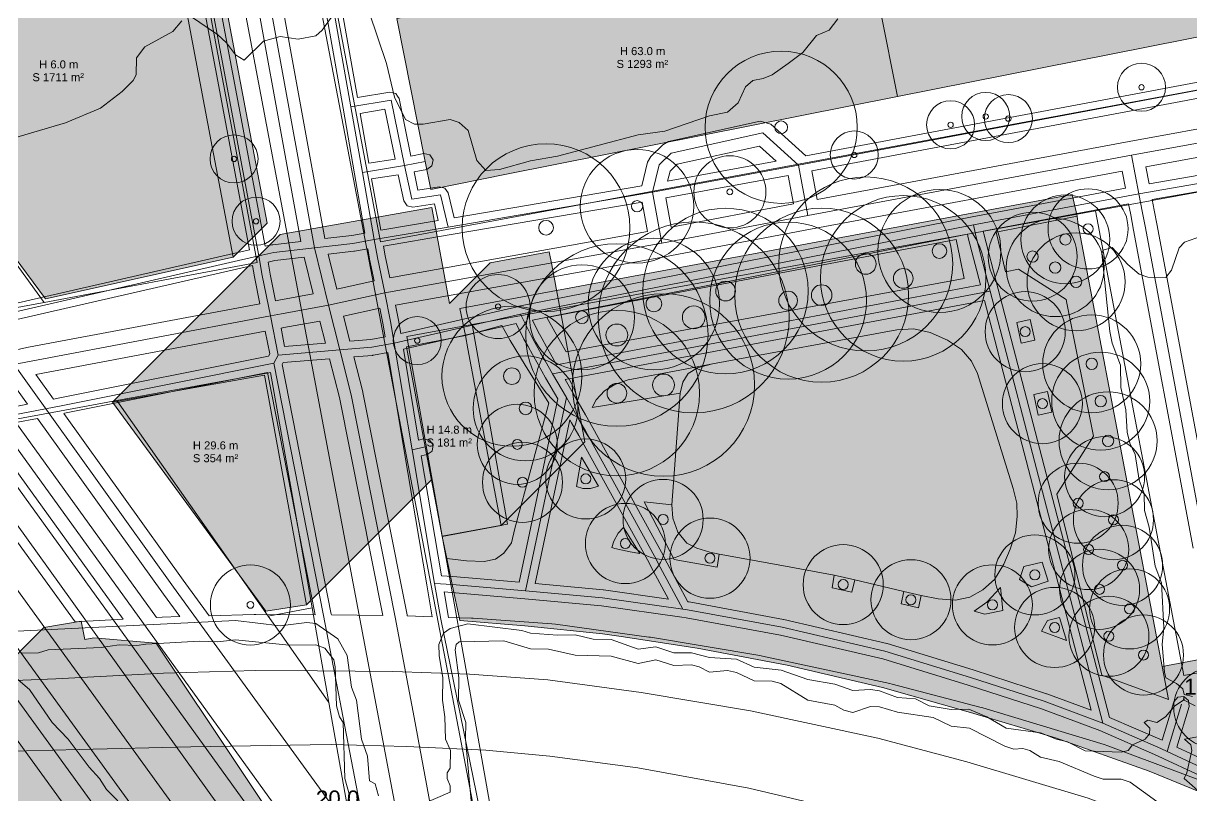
# Model space of a CAD drawing. Header units: metres. Extents: x -8 to 1190, y -11 to 1223.
# Drawn here: x 744 to 890, y 875.9 to 972.3 of the extents above; entities that cross this region are included whole.
import ezdxf

# ---------------------------------------------------------------- set-up
doc = ezdxf.new("R2010")
doc.units = ezdxf.units.M
doc.header["$MEASUREMENT"] = 0
for name, color, linetype, lineweight, true_color in [('TPX_BUILDING_AREAS_TEXT', 7, 'CONTINUOUS', 0, 0x000000), ('TPX_BUILDING_HEIGHTS_TEXT', 7, 'CONTINUOUS', 0, 0x000000), ('TPX_BUILDINGS', 7, 'CONTINUOUS', 0, 0x000000), ('TPX_BUILDINGS_HATCH', 7, 'CONTINUOUS', 0, 0xf0f0f0), ('TPX_BUILDINGS_SHADOWS_HATCH', 7, 'CONTINUOUS', 0, 0x000000), ('TPX_BUILDINGS_SHADOWS_OUTLINES', 7, 'CONTINUOUS', 0, 0x000000), ('TPX_CADASTRES', 7, 'CONTINUOUS', 0, 0x646464), ('TPX_CONTOUR_LINES_5M', 7, 'CONTINUOUS', 0, 0x969696), ('TPX_CONTOUR_LINES_5M_TEXT', 7, 'CONTINUOUS', 0, 0x000000), ('TPX_RAILWAYS_AXES', 7, 'CONTINUOUS', 0, 0x464646), ('TPX_ROADS_AXES', 7, 'CONTINUOUS', 0, 0x323232), ('TPX_ROADS_CONTOURS', 7, 'CONTINUOUS', 0, 0x646464), ('TPX_VEGETATION_GREEN_SPACES', 7, 'CONTINUOUS', 0, 0x58ba48), ('TPX_VEGETATION_GREEN_SPACES_HATCH', 7, 'CONTINUOUS', 0, 0x58ba48), ('TPX_VEGETATION_TREES_INDIVIDUAL', 7, 'CONTINUOUS', 0, 0x136734)]:
    doc.layers.add(name, color=color, linetype=linetype, lineweight=lineweight, true_color=true_color)
doc.styles.add('TPX_TEXTE', font='arial.ttf')

# ---------------------------------------------------------------- blocks, each defined once
blk = doc.blocks.new('TREETR003_CR030')
at = {"layer": 'TPX_VEGETATION_TREES_INDIVIDUAL'}
for radius in [3, 0.333]:
    blk.add_circle((0, 0, 0.04), radius, dxfattribs=at)
blk = doc.blocks.new('TREETR014_CR119')
at = {"layer": 'TPX_VEGETATION_TREES_INDIVIDUAL'}
for radius in [11.92, 1.42]:
    blk.add_circle((0, 0, 0.04), radius, dxfattribs=at)
blk = doc.blocks.new('TREETR010_CR082')
at = {"layer": 'TPX_VEGETATION_TREES_INDIVIDUAL'}
for radius in [8.21, 0.978]:
    blk.add_circle((0, 0, 0.04), radius, dxfattribs=at)
blk = doc.blocks.new('TREETR007_CR071')
at = {"layer": 'TPX_VEGETATION_TREES_INDIVIDUAL'}
for radius in [7.09, 0.708]:
    blk.add_circle((0, 0, 0.04), radius, dxfattribs=at)
blk = doc.blocks.new('TREETR008_CR066')
at = {"layer": 'TPX_VEGETATION_TREES_INDIVIDUAL'}
for radius in [6.55, 0.792]:
    blk.add_circle((0, 0, 0.04), radius, dxfattribs=at)
blk = doc.blocks.new('TREETR004_CR045')
at = {"layer": 'TPX_VEGETATION_TREES_INDIVIDUAL'}
for radius in [4.5, 0.375]:
    blk.add_circle((0, 0, 0.04), radius, dxfattribs=at)
blk = doc.blocks.new('TREETR008_CR095')
at = {"layer": 'TPX_VEGETATION_TREES_INDIVIDUAL'}
for radius in [9.5, 0.792]:
    blk.add_circle((0, 0, 0.04), radius, dxfattribs=at)
blk = doc.blocks.new('TREETR014_CR114')
at = {"layer": 'TPX_VEGETATION_TREES_INDIVIDUAL'}
for radius in [11.39, 1.36]:
    blk.add_circle((0, 0, 0.04), radius, dxfattribs=at)
blk = doc.blocks.new('TREETR010_CR087')
at = {"layer": 'TPX_VEGETATION_TREES_INDIVIDUAL'}
for radius in [8.74, 1.04]:
    blk.add_circle((0, 0, 0.04), radius, dxfattribs=at)
blk = doc.blocks.new('TREETR003_CR040')
at = {"layer": 'TPX_VEGETATION_TREES_INDIVIDUAL'}
for radius in [4, 0.333]:
    blk.add_circle((0, 0, 0.04), radius, dxfattribs=at)
blk = doc.blocks.new('TREETR006_CR050')
at = {"layer": 'TPX_VEGETATION_TREES_INDIVIDUAL'}
for radius in [5, 0.625]:
    blk.add_circle((0, 0, 0.04), radius, dxfattribs=at)
blk = doc.blocks.new('TREETR007_CR061')
at = {"layer": 'TPX_VEGETATION_TREES_INDIVIDUAL'}
for radius in [6.12, 0.708]:
    blk.add_circle((0, 0, 0.04), radius, dxfattribs=at)
blk = doc.blocks.new('TREETR004_CR050')
at = {"layer": 'TPX_VEGETATION_TREES_INDIVIDUAL'}
for radius in [5, 0.417]:
    blk.add_circle((0, 0, 0.04), radius, dxfattribs=at)
blk = doc.blocks.new('TREETR009_CR077')
at = {"layer": 'TPX_VEGETATION_TREES_INDIVIDUAL'}
for radius in [7.68, 0.914]:
    blk.add_circle((0, 0, 0.04), radius, dxfattribs=at)
blk = doc.blocks.new('TREETR012_CR098')
at = {"layer": 'TPX_VEGETATION_TREES_INDIVIDUAL'}
for radius in [9.8, 1.17]:
    blk.add_circle((0, 0, 0.04), radius, dxfattribs=at)
blk = doc.blocks.new('TREETR009_CR105')
at = {"layer": 'TPX_VEGETATION_TREES_INDIVIDUAL'}
for radius in [10.48, 0.917]:
    blk.add_circle((0, 0, 0.04), radius, dxfattribs=at)
blk = doc.blocks.new('TREETR013_CR109')
at = {"layer": 'TPX_VEGETATION_TREES_INDIVIDUAL'}
for radius in [10.86, 1.29]:
    blk.add_circle((0, 0, 0.04), radius, dxfattribs=at)
blk = doc.blocks.new('TREETR012_CR103')
at = {"layer": 'TPX_VEGETATION_TREES_INDIVIDUAL'}
for radius in [10.33, 1.23]:
    blk.add_circle((0, 0, 0.04), radius, dxfattribs=at)
blk = doc.blocks.new('TREETR007_CR056')
at = {"layer": 'TPX_VEGETATION_TREES_INDIVIDUAL'}
for radius in [5.55, 0.708]:
    blk.add_circle((0, 0, 0.04), radius, dxfattribs=at)

msp = doc.modelspace()

# ---------------------------------------------------------------- hatches: boundary and pattern name
at = {"layer": 'TPX_BUILDINGS_HATCH'}
for points in [[(903.58, 995.39), (848.97, 984.5), (853.24, 963.16), (929.49, 978.31), (919.34, 1029.13), (897.68, 1024.82), (903.58, 995.39)], [(726.2, 1020.25), (724.14, 1008.12), (733.21, 960), (731.61, 958.47), (734.37, 954.74), (743.72, 942.08), (746.79, 937.91), (770.24, 943.11), (767.64, 956.87), (757.12, 1012.56), (751.81, 1011.56), (756.76, 984.28), (739.93, 981.24), (731.36, 997.01), (726.68, 1009.01), (726.2, 1020.25)], [(820.49, 978.81), (790.69, 972.9), (794.25, 955.06), (794.94, 951.57), (804.4, 953.45), (853.24, 963.16), (848.97, 984.5), (820.49, 978.81)], [(799.26, 933.31), (791.9, 931.93), (794.25, 919.44), (796.36, 908.23), (803.72, 909.6), (799.57, 931.68), (799.26, 933.31)], [(774.15, 928.36), (755.18, 924.99), (774.34, 898.93), (779.4, 899.7), (774.15, 928.36)]]:
    msp.add_hatch(color=256, dxfattribs=at).paths.add_polyline_path(points)
at = {"layer": 'TPX_BUILDINGS_SHADOWS_HATCH'}
h = msp.add_hatch(color=256, dxfattribs=at)
h.paths.add_polyline_path([(623.67, 1037.01), (616.95, 1030.29), (655.74, 1059.6), (657.99, 1061.29), (674.58, 1038.75), (674.84, 1037.36), (676.64, 1027.67), (640.59, 1021.06), (619.5, 999.97), (639.07, 1003.63), (648.18, 990.73), (653.39, 963.1), (656.94, 963.76), (660.45, 945.19), (675.69, 948.03), (677.41, 938.91), (661.32, 935.9), (663.79, 922.76), (724.74, 983.72), (723.79, 988.76), (727.16, 992.12), (724.14, 1008.12), (726.2, 1020.25), (745.42, 1023.85), (746.78, 1016.64), (750.71, 1017.37), (751.81, 1011.56), (757.12, 1012.56), (767.64, 956.87), (770.24, 943.11), (774.48, 947.35), (771.89, 961.11), (765.8, 993.32), (783.15, 1010.67), (780.27, 1025.09), (856.01, 1040.13), (914.82, 1051.8), (919.34, 1029.13), (929.49, 978.31), (946.46, 995.28), (936.31, 1046.1), (943.17, 1052.95), (939.51, 1052.26), (938.08, 1059.8), (950.01, 1062.05), (960.88, 1064.1), (966.95, 1065.25), (974.69, 1066.71), (974.81, 1066.07), (979.58, 1066.98), (979.46, 1067.62), (981.2, 1067.94), (992.62, 1070.1), (994.37, 1070.43), (994.49, 1069.79), (999.26, 1070.69), (999.14, 1071.33), (1002.34, 1071.93), (1008.56, 1073.11), (1014.56, 1074.24), (1020.56, 1075.38), (1026.63, 1076.52), (1032.63, 1077.66), (1038.62, 1078.79), (1044.84, 1079.97), (1048.04, 1080.57), (1051.16, 1064.16), (1041.93, 1062.42), (1047.2, 1034.72), (1061.13, 1048.65), (1057.06, 1070.06), (1065.09, 1078.09), (1061.97, 1094.5), (1058.77, 1093.9), (1052.55, 1092.72), (1046.56, 1091.59), (1040.56, 1090.45), (1034.49, 1089.31), (1028.49, 1088.17), (1022.49, 1087.04), (1016.27, 1085.86), (1013.07, 1085.26), (1011.06, 1083.24), (1008.16, 1082.7), (1007.68, 1085.16), (996.26, 1083.01), (993.93, 1080.67), (992.19, 1080.34), (991.37, 1079.53), (987.54, 1078.8), (981.39, 1072.65), (981.26, 1073.28), (974.26, 1071.96), (974.16, 1072.46), (968.1, 1071.31), (963.15, 1066.36), (955.44, 1064.91), (955.39, 1065.18), (963.89, 1073.68), (962.17, 1082.29), (956.29, 1081.19), (953.66, 1095.22), (929.3, 1090.38), (918.69, 1146.86), (853.68, 1134.72), (852.9, 1133.95), (821.49, 1128.08), (820.15, 1126.73), (811.24, 1125.07), (810.71, 1127.93), (805.52, 1126.96), (803.03, 1126.5), (774.74, 1121.25), (769.86, 1116.37), (769.13, 1120.2), (757.31, 1118.01), (755.73, 1126.42), (726.08, 1120.82), (725.9, 1121.73), (722.33, 1121.06), (724.1, 1111.74), (718.5, 1110.68), (712.75, 1109.6), (705.28, 1108.2), (695.59, 1106.37), (680.22, 1091), (741.44, 1102.55), (752.94, 1041.95), (746.74, 1040.78), (736.74, 1030.78), (735.73, 1036.07), (717.92, 1032.72), (717.44, 1035.26), (717.1, 1035.2), (691.72, 1030.41), (685.08, 1065.35), (684.84, 1065.31), (674.39, 1054.85), (664.7, 1068.01), (662.46, 1066.32), (623.67, 1037.01)])
h.paths.add_polyline_path([(659.31, 964.85), (672.09, 967.23), (674.77, 952.95), (662, 950.57), (659.31, 964.85)], flags=16)
h.paths.add_polyline_path([(694.88, 1013.8), (717.77, 1018.11), (723.41, 988.45), (723.42, 988.38), (711.34, 986.11), (696.31, 1006.22), (694.88, 1013.8)], flags=16)
h.paths.add_polyline_path([(759.54, 1106.05), (791.6, 1112.03), (808.62, 1115.21), (840.03, 1121.08), (905.04, 1133.21), (916.41, 1072.75), (882.26, 1066.38), (872.98, 1057.1), (818.83, 1046.35), (826.98, 1054.49), (826.7, 1056.01), (787.51, 1048.69), (783.55, 1047.95), (770.91, 1045.59), (769.41, 1053.57), (768.07, 1060.68), (766.7, 1067.95), (765.22, 1075.82), (762.41, 1090.78), (759.54, 1106.05)], flags=16)
for points in [[(776.11, 945.92), (755.18, 924.99), (774.15, 928.36), (779.4, 899.7), (795.02, 915.32), (794.25, 919.44), (791.9, 931.93), (799.26, 933.31), (799.57, 931.68), (803.72, 909.6), (814.19, 920.07), (810.04, 942.15), (809.72, 943.78), (802.36, 942.4), (797.28, 937.31), (795.08, 949.29), (776.11, 945.92)], [(679.43, 881.71), (647.11, 849.4), (707.56, 861.46), (709.81, 849.21), (725.4, 852.12), (721.82, 869.4), (722.64, 869.61), (722.08, 872.35), (726.74, 873.13), (727.19, 870.84), (728.33, 871.04), (736.09, 870.39), (757.27, 838.72), (753.1, 837.94), (748.12, 832.96), (747.38, 836.88), (740.21, 835.54), (743.34, 818.96), (768.06, 823.56), (787.29, 796.6), (826.53, 835.85), (807.31, 862.81), (775.43, 856.88), (781.8, 863.25), (760.63, 894.93), (752.86, 895.57), (751.73, 895.38), (751.28, 897.66), (746.61, 896.88), (740.44, 890.71), (739.88, 893.77), (679.43, 881.71)]]:
    msp.add_hatch(color=256, dxfattribs=at).paths.add_polyline_path(points)
at = {"layer": 'TPX_VEGETATION_GREEN_SPACES_HATCH'}
for points in [[(803.72, 909.6), (796.36, 908.23), (796.94, 905.48), (797.62, 902.25), (798.55, 897.77), (806.68, 897.09), (816.39, 896.09), (818.71, 895.74), (828.22, 894.3), (839.44, 892.19), (851.36, 889.37), (862.33, 886.28), (872.95, 883.1), (884.66, 878.94), (897.06, 873.86), (906.87, 869.45), (909.36, 868.32), (911.34, 867.21), (913.82, 865.99), (954.38, 873.23), (956.38, 873.77), (957.71, 874.9), (958.11, 876.11), (958.17, 877.57), (957.72, 879.74), (952.92, 904.66), (949.99, 904.09), (948.25, 903.75), (907.14, 895.95), (896.08, 893.85), (886.31, 892), (876.87, 941.43), (875.79, 947.13), (875.66, 948.21), (875.03, 950.93), (798.58, 936.71), (799.26, 933.31), (799.57, 931.68), (803.72, 909.6)], [(875.66, 948.21), (865.57, 946.24), (866.11, 943.96), (866.74, 941.26), (868.33, 941.61), (874.31, 937.83), (874.39, 937.36), (877.72, 920.76), (873.13, 913.53), (878.75, 890.94), (887.09, 887.88), (886.31, 892), (876.87, 941.43), (875.79, 947.13), (875.66, 948.21)], [(860.54, 945.33), (809.45, 935.57), (810.45, 933.79), (811.86, 931.27), (861.56, 940.45), (861, 943.12), (860.54, 945.33)], [(803.72, 909.6), (796.36, 908.23), (796.94, 905.48), (799.4, 905.2), (801.62, 905.11), (803, 905.39), (804.07, 906.16), (805.03, 907.46), (805.45, 909.25), (809.67, 924.89), (806.71, 929.61), (804.83, 932.71), (803.8, 934.59), (799.26, 933.31), (799.57, 931.68), (803.72, 909.6)], [(826.1, 926.12), (825.05, 912.19), (825.18, 910.52), (825.8, 908.76), (826.9, 907.42), (828.17, 906.77), (829.8, 906.28), (830.96, 906.03), (838.33, 904.68), (845.34, 903.41), (847.89, 902.84), (854.03, 901.38), (856.18, 900.87), (858.32, 900.46), (860.48, 900.29), (862.25, 900.67), (863.89, 901.57), (865.34, 902.87), (866.5, 904.79), (867.29, 906.65), (867.96, 908.68), (868.18, 910.73), (868.12, 912.41), (867.67, 914.23), (863.24, 928.59), (862.47, 930.13), (861.23, 931.6), (859.47, 932.75), (857.32, 933.72), (855.27, 934.14), (853.13, 934.04), (830.11, 929.79), (828.26, 929.3), (827.07, 928.59), (826.4, 927.52), (826.1, 926.12)], [(869.82, 935.31), (868.12, 934.94), (868.68, 932.37), (870.37, 932.73), (869.82, 935.31)], [(815.61, 925.31), (815.1, 924.35), (826.1, 926.12), (826.4, 927.52), (827.07, 928.59), (828.26, 929.3), (830.11, 929.79), (826.71, 929.14), (819.59, 927.8), (817.92, 927.19), (816.65, 926.4), (815.61, 925.31)], [(871.97, 926.32), (870.27, 925.96), (870.82, 923.39), (872.52, 923.76), (871.97, 926.32)], [(813.75, 918.14), (813.12, 914.49), (813.93, 914.23), (814.88, 914.21), (815.87, 914.5), (813.75, 918.14)], [(825.05, 912.19), (821.57, 912.55), (825.32, 905.38), (830.69, 904.42), (830.96, 906.03), (829.8, 906.28), (828.17, 906.77), (826.9, 907.42), (825.8, 908.76), (825.18, 910.52), (825.05, 912.19)], [(817.8, 907.64), (817.53, 906.86), (817.92, 906.74), (819.84, 906.31), (821.03, 906.1), (819.01, 909.37), (818.33, 908.65), (817.8, 907.64)], [(869.03, 904.47), (868.46, 902.85), (869.95, 901.97), (872.05, 902.66), (871.3, 905.05), (869.03, 904.47)], [(845.34, 903.41), (845.06, 901.81), (847.53, 901.28), (847.89, 902.84), (845.34, 903.41)], [(864.37, 900.02), (862.79, 898.91), (864.13, 898.52), (866.39, 898.98), (866.08, 901.86), (864.37, 900.02)], [(854.03, 901.38), (853.69, 899.82), (854.11, 899.73), (855.84, 899.33), (856.18, 900.87), (854.03, 901.38)], [(871.95, 897.77), (871.21, 896.42), (874.35, 895.27), (873.47, 898.11), (871.95, 897.77)]]:
    msp.add_hatch(color=256, dxfattribs=at).paths.add_polyline_path(points)

# ---------------------------------------------------------------- linework, layer by layer
at = {"layer": 'TPX_BUILDINGS', "elevation": 0.04}
for points in [[(903.58, 995.39), (848.97, 984.5), (853.24, 963.16), (929.49, 978.31), (919.34, 1029.13), (897.68, 1024.82)], [(726.2, 1020.25), (724.14, 1008.12), (733.21, 960), (731.61, 958.47), (734.37, 954.74), (743.72, 942.08), (746.79, 937.91), (770.24, 943.11), (767.64, 956.87), (757.12, 1012.56), (751.81, 1011.56), (756.76, 984.28), (739.93, 981.24), (731.36, 997.01), (726.68, 1009.01)], [(820.49, 978.81), (790.69, 972.9), (794.25, 955.06), (794.94, 951.57), (804.4, 953.45), (853.24, 963.16), (848.97, 984.5)], [(799.26, 933.31), (791.9, 931.93), (794.25, 919.44), (796.36, 908.23), (803.72, 909.6), (799.57, 931.68)], [(774.15, 928.36), (755.18, 924.99), (774.34, 898.93), (779.4, 899.7)]]:
    msp.add_lwpolyline(points, close=True, dxfattribs=at)
at = {"layer": 'TPX_BUILDINGS_SHADOWS_OUTLINES', "elevation": 0.04}
for points in [[(757.12, 1012.56), (767.64, 956.87), (770.24, 943.11), (774.48, 947.35), (771.89, 961.11), (765.8, 993.32)], [(743.34, 818.96), (768.06, 823.56), (787.29, 796.6), (826.53, 835.85), (807.31, 862.81), (775.43, 856.88), (781.8, 863.25), (760.63, 894.93), (752.86, 895.57), (751.73, 895.38), (751.28, 897.66), (746.61, 896.88), (740.44, 890.71)]]:
    msp.add_lwpolyline(points, dxfattribs=at)
msp.add_lwpolyline([(776.11, 945.92), (755.18, 924.99), (774.15, 928.36), (779.4, 899.7), (795.02, 915.32), (794.25, 919.44), (791.9, 931.93), (799.26, 933.31), (799.57, 931.68), (803.72, 909.6), (814.19, 920.07), (810.04, 942.15), (809.72, 943.78), (802.36, 942.4), (797.28, 937.31), (795.08, 949.29)], close=True, dxfattribs=at)
at = {"layer": 'TPX_CADASTRES', "elevation": 0.02}
for points in [[(920.98, 1057.47), (772.63, 1029.64), (788.67, 945.01), (936.98, 972.55)], [(723.52, 988.42), (711.31, 986.13), (724.63, 967.76), (726.32, 965.44), (726.52, 965.16), (746.63, 937.45), (773.24, 942.43), (757.25, 1027.14), (717.58, 1019.68)], [(719.73, 964.22), (715.19, 960.95), (716.9, 950.87), (729.03, 934.15), (740.08, 936.22), (746.63, 937.45), (726.52, 965.16), (726.32, 965.44), (724.63, 967.76)], [(940.35, 960.29), (877.97, 948.91), (888.98, 890.87), (951.36, 902.25)], [(804.51, 909.79), (796.36, 908.27), (798.71, 895.03), (802.59, 873.21), (803.37, 868.84), (818.46, 848.12), (870.35, 857.82), (908.96, 865.03), (956.72, 873.95), (951.36, 902.25), (888.98, 890.87), (877.97, 948.91), (800.09, 934.71)], [(800.09, 934.71), (791.93, 933.22), (796.36, 908.27), (804.51, 909.79)], [(774.9, 928.71), (755.73, 925.2), (770.51, 904.16), (774.62, 898.3), (780.11, 899.35), (779.35, 903.6)], [(749.21, 924), (710.96, 916.98), (711.91, 912.17), (714.61, 898.54), (717.22, 894.98), (732.59, 873.95), (734.55, 871.27), (758.74, 838.17), (766.85, 839.7), (789.91, 844.05), (784.44, 874.89), (784.2, 876.26), (782.21, 887.5), (775.98, 896.36), (774.62, 898.3), (770.51, 904.16), (755.73, 925.2)], [(780.11, 899.35), (774.62, 898.3), (775.98, 896.36), (782.21, 887.5), (780.66, 896.21)]]:
    msp.add_lwpolyline(points, close=True, dxfattribs=at)
at = {"layer": 'TPX_CONTOUR_LINES_5M', "elevation": 0.05}
for points in [[(845.77, 972.85), (844.68, 971.46), (843.1, 970.76), (841.42, 968.67), (839.59, 967.27), (837.58, 965.87), (836.46, 965.41), (835.15, 965.18), (834.23, 964.36), (833.32, 962.39), (831.99, 961.19), (829.76, 960.75), (824.17, 958.84), (820.82, 958.36), (810.76, 955.7), (807.41, 955.13), (803.52, 954.03), (801.82, 953.91), (800.7, 955.16), (799.62, 958.91), (798.46, 959.92), (797.35, 960.28), (793.99, 959.69), (792.88, 959.71), (791.76, 960.3), (790.42, 963.09), (789.39, 967.27), (786.17, 976.94)], [(783.36, 974.25), (781.35, 971.46), (780.58, 970.72), (778.35, 970.34), (776.11, 970.66), (774.05, 970.06), (771.64, 967.69), (770.53, 968.37), (769.41, 969.88), (768.29, 970.91), (764.94, 973.21)], [(763.82, 972.62), (762.7, 971.29), (759.23, 969.37), (758.18, 967.97), (758.13, 965.88), (757.78, 965.18), (756.37, 963.79), (753.7, 961.7), (749.29, 959.89), (737, 956.26)], [(891.22, 945.73), (889.1, 944.97), (888.4, 944.27), (887.45, 941.48), (886.75, 940.55), (884.51, 940.59), (883.4, 940.98), (881.99, 942.18), (880.04, 944.32), (878.93, 943.99), (878.75, 943.57), (879.74, 933.81), (880.04, 932.38), (881.09, 929.63), (881.14, 926.84), (881.75, 924.05), (881.93, 921.26), (882.26, 919.87), (882.92, 918.48), (883.4, 915.25), (884.03, 913.6), (884.07, 911.5), (884.67, 909.41), (885.41, 904.53), (886.22, 902.44), (886.51, 896.86), (886.3, 894.77), (886.6, 891.29), (886.75, 890.59), (888.09, 889.89), (888.86, 889.2), (889.04, 888.5), (890.1, 888.26)], [(788.41, 875.86), (788, 877.34), (787.29, 877.73), (787.02, 880.83), (786.28, 882.92), (785.66, 887.8), (785.05, 889.42), (784.51, 893.38), (783.31, 895.47), (780.58, 897.38), (779.47, 897.52), (776.11, 897.1), (770.53, 897.75), (723.59, 895.45)], [(890.43, 887.1), (889.03, 887.8), (888.98, 888.24), (888.95, 887.8), (887.86, 887.1), (886.72, 885.71), (885.63, 885.03), (884.51, 885.3), (884.04, 885.01), (884.74, 884.32), (884.69, 883.62), (884.15, 882.92), (882.6, 882.22), (882.03, 881.53), (881.16, 881.32), (876.69, 881.48), (874.46, 882.62), (873.1, 882.92), (871.1, 883.73), (866.82, 884.32), (864.4, 885.74), (862.16, 886.7), (859.93, 886.64), (857.19, 887.1), (855.46, 887.95), (853.22, 888.15), (850.99, 888.97), (849.87, 889.14), (847.64, 889), (845.4, 889.82), (842.05, 890.4), (838.7, 891.56), (835.34, 891.93), (833.11, 892.91), (829.76, 893.12), (827.52, 893.7), (825.29, 893.72), (823.05, 894.48), (820.82, 894.18), (817.46, 895.36), (815.23, 895.4), (812.99, 895.97), (810.76, 895.9), (807.41, 896.16), (806.29, 896.5), (799.58, 897.34), (797.35, 896.73), (796.53, 896.17), (795.96, 894.77), (795.98, 893.38), (796.45, 890.59), (796.38, 887.8), (796.69, 885.71), (796.76, 882.92), (797.38, 881.53), (797.35, 879.31), (797, 878.74), (796.98, 878.04), (797.35, 877.09), (797.35, 876.34), (793.99, 874.85)], [(759.35, 894.79), (758.23, 894.63), (756, 894.72), (753.76, 894.37), (747.14, 894.08), (745.94, 893.72), (743.71, 893.68)], [(784.57, 875.25), (784.8, 875.95), (784.19, 878.04), (783.97, 885.01), (783.54, 885.71), (783.15, 887.1), (782.98, 891.98), (782.82, 892.83), (781.7, 894.28), (780.58, 894.73), (777.23, 894.69), (770.53, 895.33), (768.29, 895.07), (766.06, 895.15), (759.35, 894.79)], [(798.46, 895.07), (798.09, 894.77), (798, 894.08), (798.43, 890.59), (798.4, 887.8), (799.31, 885.01), (799.28, 882.92), (799.97, 875.25)], [(885.63, 875.15), (882.28, 877.55), (881.16, 877.96), (878.93, 877.96), (877.81, 878.3), (873.44, 880.13), (871.1, 880.7), (869.78, 881.53), (868.87, 881.77), (867.75, 881.7), (866.63, 882.08), (862.24, 884.32), (859.93, 884.54), (857.69, 885.66), (853.22, 886.3), (850.99, 886.99), (849.87, 887.03), (847.64, 886.27), (846.52, 886.54), (845.4, 887.19), (842.05, 887.79), (838.67, 889.89), (837.58, 890.16), (835.34, 890.23), (833.11, 891.26), (831.99, 891.52), (829.76, 891.28), (828.47, 891.98), (827.52, 892.22), (825.29, 892.13), (823.05, 892.83), (820.82, 892.4), (817.46, 893.31), (812.99, 893.43), (809.64, 894.19), (807.41, 894.21), (804.05, 895.22), (798.46, 895.07)], [(743.11, 890.59), (744.82, 889.12), (747.64, 885.01), (749.63, 882.92), (752.25, 879.44), (753.55, 878.04), (754.43, 876.65), (755.85, 875.25)], [(891.43, 875.95), (889.04, 878.04), (889.38, 878.74), (889.99, 881.53), (889.89, 882.22), (889.06, 882.92), (891.22, 883.29)]]:
    msp.add_lwpolyline(points, dxfattribs=at)
at = {"layer": 'TPX_RAILWAYS_AXES', "elevation": 0.03}
for points in [[(503.25, 1218.59), (847.19, 744.72), (946.99, 607.2), (968.42, 575.43), (1008.22, 512.82)], [(1184.57, 271.44), (1149.77, 323.42), (1113.67, 378.15), (1079.37, 430.77), (1045.08, 483.39), (1019.87, 520.25), (972.84, 578.74), (950.08, 609.4), (850.27, 746.95), (507.95, 1218.59)], [(518.3, 1218.59), (609.33, 1092.09), (678.76, 999.55), (785.12, 851.41), (856.52, 751.46), (956.5, 613.89), (977.53, 581.95), (1015.05, 517.33), (1038.81, 479.12), (1073.11, 426.5), (1107.4, 373.89), (1143.51, 319.15), (1184.57, 257.83)], [(980.52, 584.29), (959.6, 616.05), (930.6, 655.87), (859.45, 753.57), (523.69, 1218.59)], [(722.46, 1218.59), (758.46, 1044), (792.67, 863.15), (833.81, 650.85), (840.42, 586.33), (846.61, 543.34), (856.45, 493.04), (884.29, 351.45), (916.92, 185.38), (919.58, 171.87), (926.28, 137.79), (935.34, 69.5), (942.77, 31.69), (949, 0)], [(968.98, 0), (962.05, 35.36), (954.91, 73.39), (937.42, 139.94), (934.76, 153.49), (895.39, 353.76), (867.6, 495.21), (857.4, 545.98), (849.42, 587.62), (842.81, 652.13), (802.16, 864.65), (767.5, 1045.86), (734.29, 1218.59)]]:
    msp.add_lwpolyline(points, dxfattribs=at)
at = {"layer": 'TPX_ROADS_AXES', "elevation": 0.03}
for points in [[(499.75, 1218.59), (869.96, 708.14)], [(1008.35, 541.26), (1004.94, 544.83), (1001.68, 548.63), (998.04, 552.93), (975.67, 583.17), (967.72, 592.48), (960.42, 601.57), (853.6, 749.36), (513.54, 1218.59)], [(862.07, 754.71), (527.09, 1218.59)], [(532.65, 1218.59), (553.75, 1189.11), (674.99, 1023.53), (702.21, 986.35), (715.14, 968.33), (720.62, 960.7), (738.42, 935.88), (762.78, 901.91), (866.75, 758.83)], [(787.87, 945.31), (786.39, 953.69), (784.96, 961.87), (772.73, 1030.77), (772.33, 1032.81), (771.44, 1037.18), (770.44, 1042.14), (770.03, 1043.68), (757.34, 1107.43)], [(782.14, 937.1), (780.39, 944.27), (764.93, 1029.13), (763.69, 1035.74)], [(775.88, 930.89), (774.9, 935.77), (773.89, 940.81), (773.45, 943.27), (757.5, 1028.06), (757.12, 1029.68)], [(1184.57, 1018.41), (1112.76, 1004.93), (1109.4, 1004.87), (1107.47, 1004.99), (1102.75, 1004.02), (1097.22, 1002.88), (1095.61, 1002.37), (951.16, 975.23), (949.13, 975.54), (944.56, 974.69), (938.89, 973.63), (937.14, 972.65), (840.86, 954.58), (822.64, 951.22), (797.09, 946.87), (787.87, 945.31), (785.21, 944.83)], [(787.57, 931.85), (790.37, 932.38), (806.15, 935.99), (862.73, 947.16), (883.36, 951.01), (939.56, 960.75), (941.49, 961.11), (947.6, 958.74), (952.91, 956.92), (954.98, 956.71), (1015.55, 968.67), (1092.51, 982.75), (1095.17, 983.2), (1099.82, 984.01), (1103.15, 984.59), (1105.57, 985.01), (1107.13, 985.28), (1111.05, 985.97), (1114.64, 986.58)], [(946.09, 966.45), (941.13, 966.4), (938.27, 966.01), (882.47, 955.83), (842.04, 948.31), (823.8, 944.87), (789.18, 938.65), (782.14, 937.1)], [(784.96, 961.87), (790, 962.72)], [(791.65, 954.53), (790, 962.72)], [(842.04, 948.31), (840.86, 954.58), (836.41, 958.61), (824.96, 956.07), (823.48, 954.62), (822.64, 951.22)], [(882.47, 955.83), (883.36, 951.01), (883.84, 948.66), (884.19, 946.76), (891.64, 907.05), (944.03, 916.83), (945.69, 917.14), (948.15, 917.61), (955.39, 918.9)], [(791.65, 954.53), (786.39, 953.69)], [(791.65, 954.53), (794.25, 955.06)], [(791.65, 954.53), (792.55, 950.35), (796.14, 950.9), (797.09, 946.87)], [(822.64, 951.22), (823.8, 944.87)], [(863.03, 945.78), (862.73, 947.16)], [(863.03, 945.78), (864.82, 938.86), (878.88, 884.94)], [(733.76, 934.49), (741.02, 935.84), (773.45, 943.27), (775.31, 943.67), (780.39, 944.27), (785.21, 944.83)], [(787.87, 945.31), (788.27, 943.07), (789.18, 938.65), (789.91, 935.07), (790.37, 932.38), (792.61, 919.07), (795.41, 902.38), (796.17, 897.9), (801.05, 874.09), (801.66, 871.58), (807.31, 848.41), (807.94, 845.83), (808.49, 843.1), (809.05, 840.63), (810.29, 834.9), (810.6, 833.19)], [(810.14, 928.55), (864.82, 938.86)], [(782.14, 937.1), (776.29, 936.03), (774.9, 935.77), (745.02, 930.13), (711.57, 923.8), (705.46, 922.66)], [(802.26, 839.44), (800.3, 847.15), (798.32, 856.87), (794.89, 874.6), (792.84, 885.62), (790.5, 898.18), (784.98, 925.92), (783.56, 931.53), (782.14, 937.1)], [(807.46, 933.34), (806.15, 935.99)], [(807.46, 933.34), (807.95, 932.44)], [(787.57, 931.85), (783.56, 931.53), (775.88, 930.89)], [(807.95, 932.44), (808.51, 931.42), (808.66, 931.16)], [(808.66, 931.16), (809.21, 930.18)], [(633.18, 902.39), (634.8, 902.7), (698.84, 915.22), (700.98, 915.65), (705.78, 916.4), (709.36, 916.96), (711.02, 917.29), (748.99, 924.6), (775.34, 929.87), (775.88, 930.89)], [(803.68, 831.92), (803.34, 832.36), (802.55, 833.37), (797.95, 838.66), (793.41, 843.55), (792.2, 845.01), (786.04, 874.98), (781.53, 898.37), (775.34, 929.87)], [(809.21, 930.18), (810.14, 928.55), (811.87, 925.6), (806.78, 901.45)], [(811.87, 925.6), (813.39, 922.91), (814.31, 921.34), (822.87, 905.79), (823.6, 904.42), (826.42, 899.16)], [(792.61, 919.07), (794.25, 919.44)], [(795.41, 902.38), (797.62, 902.25), (806.78, 901.45), (816.38, 900.57), (826.42, 899.16), (827.01, 899.08), (838.81, 896.9), (851.65, 893.91), (862.37, 890.64), (871.54, 887.66), (878.88, 884.94), (886.12, 881.77), (886.92, 881.4), (894.86, 877.71), (910.27, 870.11), (912.5, 869.05), (915.02, 867.84)], [(899.87, 866.51), (889.2, 871.01), (877.03, 875.56), (861.89, 880.12), (850.78, 883.04), (834.89, 886.47), (821.22, 888.75), (809.57, 890.36), (799.76, 891.04), (790.19, 891.38), (780.77, 891.45), (773.06, 891.5), (761.56, 891.18), (748.1, 890.45), (728.59, 889.68)], [(888.71, 887.29), (886.92, 881.4)], [(734.54, 881.25), (751.03, 881.64), (764.96, 881.99), (779.85, 882.21), (782.54, 882.25), (791.9, 882.02), (801.82, 881.55), (809.81, 880.81), (820.81, 879.36), (834.66, 876.81), (847.54, 873.77), (858.73, 870.73), (870.66, 866.76), (881.57, 863.02), (889.26, 859.84), (897.12, 856.46), (903.1, 853.59), (907.69, 851.35), (919.81, 844.45), (933.47, 836.2), (940.92, 831.13)]]:
    msp.add_lwpolyline(points, dxfattribs=at)
at = {"layer": 'TPX_ROADS_CONTOURS', "elevation": 0.03}
for points in [[(766.58, 1028.44), (771.19, 1029.38), (771.93, 1029.56), (783.97, 961.7), (785.4, 953.52), (786.71, 946.12), (785.07, 945.82), (781.7, 945.43)], [(758.71, 1027.02), (759.34, 1026.99), (759.58, 1027.01), (763.64, 1027.84), (778.71, 945.08), (775.19, 944.66), (775.1, 944.65), (774.24, 944.46)], [(693.67, 1015.65), (718.13, 1020.03), (718.65, 1016.84), (726.36, 969.25), (726.96, 968.28), (728.08, 968.01), (729.06, 968.62), (729.32, 969.73), (721.61, 1017.32), (721.09, 1020.55), (756.7, 1026.91), (772.29, 944.03), (740.81, 936.81), (739.74, 936.62), (721.84, 961.58), (716.36, 969.2), (703.43, 987.22), (697.8, 994.91), (697.34, 997.26)], [(842.52, 953.87), (936.27, 971.47), (936.38, 970.52), (936.95, 967.55), (882.16, 957.55), (843.19, 950.3)], [(884.26, 954.38), (937.6, 964.11), (937.93, 962.27), (937.98, 962.09), (938.19, 961.52), (884.66, 952.25)], [(786.11, 961.05), (789.21, 961.57), (790.47, 955.36), (787.2, 954.84)], [(885.04, 950.29), (938.77, 959.59), (946.64, 920.06), (946.87, 918.89), (945.41, 918.62), (943.75, 918.3), (892.84, 908.8), (885.66, 947.04), (885.31, 948.96)], [(824.52, 952.59), (824.83, 953.85), (825.71, 954.7), (835.98, 956.98), (838.07, 955.08)], [(787.55, 952.87), (790.88, 953.4), (791.58, 950.14), (791.99, 949.53), (792.71, 949.36), (795.38, 949.77), (795.87, 947.68), (788.68, 946.46)], [(790.51, 937.11), (824.11, 943.15), (842.36, 946.59), (881.31, 953.83), (881.7, 951.72), (862.54, 948.14), (805.95, 936.97), (805.92, 936.96), (791.18, 933.59), (790.89, 935.24)], [(824.29, 950.51), (839.57, 953.32), (840.25, 949.75), (824.96, 946.87)], [(789.03, 944.49), (797.25, 945.89), (821.34, 949.99), (822.01, 946.32), (789.81, 940.54), (789.25, 943.26)], [(807.62, 935.26), (861.96, 945.99), (862.06, 945.53), (863.59, 939.64), (810.65, 929.66), (810.08, 930.68), (809.39, 931.91), (808.83, 932.93), (808.34, 933.8)], [(782.13, 943.47), (785.33, 943.84), (785.39, 943.85), (787.06, 944.15), (787.29, 942.87), (787.85, 940.15), (783.19, 939.12)], [(774.61, 942.49), (775.47, 942.68), (779.12, 943.11), (780.24, 938.53), (775.97, 937.75), (775.54, 937.67), (774.88, 940.99)], [(741.03, 934.82), (741.24, 934.86), (772.65, 942.06), (772.91, 940.63), (773.57, 937.3), (744.7, 931.85), (743.34, 931.59)], [(811.72, 927.83), (864.09, 937.7), (877.42, 886.54), (871.88, 888.6), (871.84, 888.61), (862.68, 891.59), (851.94, 894.87), (851.88, 894.89), (839.04, 897.87), (838.99, 897.88), (827.19, 900.06), (827.06, 900.08), (824.48, 904.89), (823.74, 906.27), (815.19, 921.82), (814.26, 923.41), (812.73, 926.1)], [(784.04, 935.73), (788.55, 936.72), (788.93, 934.88), (789.22, 933.18), (787.44, 932.84), (784.83, 932.63)], [(776.23, 934.24), (776.6, 934.31), (781.09, 935.13), (781.79, 932.39), (776.68, 931.96)], [(791.51, 931.61), (805.6, 934.83), (806.56, 932.89), (807.08, 931.96), (807.64, 930.94), (808.34, 929.69), (809.27, 928.04), (810.81, 925.43), (805.99, 902.53), (797.7, 903.24), (796.27, 903.33), (793.75, 918.3), (794.47, 918.46), (795.09, 918.9), (795.23, 919.66), (794.79, 920.28), (794.03, 920.42), (793.42, 920.28)], [(745.59, 928.46), (774.26, 933.87), (774.83, 931.04), (774.68, 930.76), (748.79, 925.58), (747.79, 925.39)], [(785.33, 930.67), (787.65, 930.85), (787.7, 930.87), (787.76, 930.86), (789.55, 931.21), (791.62, 918.91), (794.43, 902.22), (795.1, 898.21), (792, 898.32), (791.97, 898.47), (786.45, 926.21), (786.44, 926.29)], [(776.39, 929.72), (776.51, 929.94), (782.3, 930.42), (783.52, 925.59), (788.93, 898.39), (782.53, 898.44), (782.51, 898.56)], [(749.08, 923.6), (749.18, 923.62), (774.56, 928.69), (780.49, 898.45), (773.1, 898.5), (772.86, 898.49), (767.24, 898.34), (764, 902.79)], [(739.58, 927.32), (742.34, 927.84), (744.55, 924.76), (741.81, 924.23)], [(743.1, 922.45), (745.83, 922.97), (761.56, 901.04), (763.6, 898.24), (761.37, 898.17), (760.66, 898.14)], [(807.99, 902.35), (812.3, 922.8), (812.52, 922.41), (813.44, 920.85), (821.99, 905.31), (822.72, 903.95), (824.61, 900.42), (816.51, 901.56), (816.47, 901.57)], [(733.78, 920.65), (739.31, 921.72), (756.5, 897.91), (750.5, 897.59)]]:
    msp.add_lwpolyline(points, close=True, dxfattribs=at)
for points in [[(935.96, 973.45), (841.78, 955.77), (837.42, 959.72), (836.08, 960.08), (824.64, 957.54), (823.91, 957.14), (822.43, 955.69), (822.02, 954.98), (821.29, 952.01), (797.84, 948.02), (797.12, 951.13), (796.71, 951.73), (795.99, 951.89), (793.33, 951.48), (792.85, 953.75), (794.45, 954.07), (795.08, 954.5), (795.23, 955.25), (794.81, 955.89), (794.06, 956.04), (792.44, 955.71), (790.98, 962.92), (790.77, 963.22), (790.58, 963.53), (790.55, 963.55), (790.19, 963.62), (789.83, 963.7), (785.77, 963.02), (773.89, 1029.97)], [(895.3, 878.6), (888.13, 881.94), (889.67, 887), (889.59, 887.76), (889, 888.25), (888.24, 888.17), (887.76, 887.58), (886.29, 882.79), (879.72, 885.66), (865.79, 939.11), (864, 946.01), (863.92, 946.36), (882.08, 949.76), (882.36, 948.37), (882.71, 946.49), (890.17, 906.77)], [(891.65, 877.56), (879.49, 882.12), (879.05, 882.26), (863.91, 886.83), (863.67, 886.89), (852.56, 889.81), (852.26, 889.88), (836.37, 893.31), (836.04, 893.38), (822.37, 895.65), (822.18, 895.68), (810.53, 897.3), (810.05, 897.34), (800.24, 898.02), (800.01, 898.03), (797.14, 898.14), (796.61, 901.31), (797.54, 901.25), (806.69, 900.46), (816.26, 899.58), (826.28, 898.17), (826.85, 898.09), (838.6, 895.92), (851.39, 892.95), (862.07, 889.69), (871.21, 886.71), (878.5, 884.01), (885.71, 880.86), (886.5, 880.49), (894.42, 876.8)]]:
    msp.add_lwpolyline(points, dxfattribs=at)
at = {"layer": 'TPX_VEGETATION_GREEN_SPACES', "elevation": 0}
msp.add_lwpolyline([(896.08, 893.85), (886.31, 892), (876.87, 941.43), (875.79, 947.13), (875.66, 948.21), (875.03, 950.93), (798.58, 936.71), (799.26, 933.31), (799.57, 931.68), (803.72, 909.6), (796.36, 908.23), (796.94, 905.48), (797.62, 902.25), (798.55, 897.77), (806.68, 897.09), (816.39, 896.09), (818.71, 895.74), (828.22, 894.3), (839.44, 892.19), (851.36, 889.37), (862.33, 886.28), (872.95, 883.1), (884.66, 878.94), (897.06, 873.86)], dxfattribs=at)
for points in [[(875.66, 948.21), (865.57, 946.24), (866.11, 943.96), (866.74, 941.26), (868.33, 941.61), (874.31, 937.83), (874.39, 937.36), (877.72, 920.76), (873.13, 913.53), (878.75, 890.94), (887.09, 887.88), (886.31, 892), (876.87, 941.43), (875.79, 947.13)], [(860.54, 945.33), (809.45, 935.57), (810.45, 933.79), (811.86, 931.27), (861.56, 940.45), (861, 943.12)], [(803.72, 909.6), (796.36, 908.23), (796.94, 905.48), (799.4, 905.2), (801.62, 905.11), (803, 905.39), (804.07, 906.16), (805.03, 907.46), (805.45, 909.25), (809.67, 924.89), (806.71, 929.61), (804.83, 932.71), (803.8, 934.59), (799.26, 933.31), (799.57, 931.68)], [(826.1, 926.12), (825.05, 912.19), (825.18, 910.52), (825.8, 908.76), (826.9, 907.42), (828.17, 906.77), (829.8, 906.28), (830.96, 906.03), (838.33, 904.68), (845.34, 903.41), (847.89, 902.84), (854.03, 901.38), (856.18, 900.87), (858.32, 900.46), (860.48, 900.29), (862.25, 900.67), (863.89, 901.57), (865.34, 902.87), (866.5, 904.79), (867.29, 906.65), (867.96, 908.68), (868.18, 910.73), (868.12, 912.41), (867.67, 914.23), (863.24, 928.59), (862.47, 930.13), (861.23, 931.6), (859.47, 932.75), (857.32, 933.72), (855.27, 934.14), (853.13, 934.04), (830.11, 929.79), (828.26, 929.3), (827.07, 928.59), (826.4, 927.52)], [(869.82, 935.31), (868.12, 934.94), (868.68, 932.37), (870.37, 932.73)], [(815.61, 925.31), (815.1, 924.35), (826.1, 926.12), (826.4, 927.52), (827.07, 928.59), (828.26, 929.3), (830.11, 929.79), (826.71, 929.14), (819.59, 927.8), (817.92, 927.19), (816.65, 926.4)], [(871.97, 926.32), (870.27, 925.96), (870.82, 923.39), (872.52, 923.76)], [(813.75, 918.14), (813.12, 914.49), (813.93, 914.23), (814.88, 914.21), (815.87, 914.5)], [(825.05, 912.19), (821.57, 912.55), (825.32, 905.38), (830.69, 904.42), (830.96, 906.03), (829.8, 906.28), (828.17, 906.77), (826.9, 907.42), (825.8, 908.76), (825.18, 910.52)], [(817.8, 907.64), (817.53, 906.86), (817.92, 906.74), (819.84, 906.31), (821.03, 906.1), (819.01, 909.37), (818.33, 908.65)], [(869.03, 904.47), (868.46, 902.85), (869.95, 901.97), (872.05, 902.66), (871.3, 905.05)], [(845.34, 903.41), (845.06, 901.81), (847.53, 901.28), (847.89, 902.84)], [(864.37, 900.02), (862.79, 898.91), (864.13, 898.52), (866.39, 898.98), (866.08, 901.86)], [(854.03, 901.38), (853.69, 899.82), (854.11, 899.73), (855.84, 899.33), (856.18, 900.87)], [(871.95, 897.77), (871.21, 896.42), (874.35, 895.27), (873.47, 898.11)]]:
    msp.add_lwpolyline(points, close=True, dxfattribs=at)

# ---------------------------------------------------------------- block references
at = {"layer": 'TPX_VEGETATION_TREES_INDIVIDUAL'}
for name, p in [('TREETR008_CR095', (838.7, 959.32, 0.04)), ('TREETR003_CR030', (883.71, 964.32, 0.04)), ('TREETR003_CR030', (864.25, 960.67, 0.04)), ('TREETR003_CR030', (867.08, 960.4, 0.04)), ('TREETR003_CR030', (859.87, 959.63, 0.04)), ('TREETR003_CR030', (847.83, 955.86, 0.04)), ('TREETR003_CR030', (770.36, 955.37, 0.04)), ('TREETR009_CR105', (809.33, 946.78, 0.04)), ('TREETR007_CR071', (820.7, 949.46, 0.04)), ('TREETR004_CR045', (832.29, 951.26, 0.04)), ('TREETR013_CR109', (849.27, 942.26, 0.04)), ('TREETR009_CR077', (858.47, 943.87, 0.04)), ('TREETR006_CR050', (877.04, 946.64, 0.04)), ('TREETR003_CR030', (773.11, 947.59, 0.04)), ('TREETR012_CR103', (853.95, 940.46, 0.04)), ('TREETR007_CR056', (874.2, 945.32, 0.04)), ('TREETR012_CR103', (831.75, 938.88, 0.04)), ('TREETR013_CR109', (843.76, 938.36, 0.04)), ('TREETR007_CR056', (870.11, 943.18, 0.04)), ('TREETR014_CR119', (827.78, 935.59, 0.04)), ('TREETR012_CR098', (839.57, 937.68, 0.04)), ('TREETR007_CR061', (872.93, 941.8, 0.04)), ('TREETR007_CR061', (875.53, 940.03, 0.04)), ('TREETR014_CR114', (818.18, 933.39, 0.04)), ('TREETR010_CR082', (822.8, 937.27, 0.04)), ('TREETR008_CR066', (813.82, 935.6, 0.04)), ('TREETR003_CR040', (803.34, 936.94, 0.04)), ('TREETR014_CR114', (824, 927.15, 0.04)), ('TREETR006_CR050', (869.18, 933.81, 0.04)), ('TREETR010_CR087', (805.07, 928.25, 0.04)), ('TREETR003_CR030', (793.25, 932.69, 0.04)), ('TREETR012_CR103', (818.18, 926.12, 0.04)), ('TREETR007_CR061', (877.49, 929.79, 0.04)), ('TREETR007_CR061', (878.61, 925.13, 0.04)), ('TREETR008_CR066', (806.77, 924.22, 0.04)), ('TREETR006_CR050', (871.33, 924.82, 0.04)), ('TREETR007_CR061', (879.53, 920.18, 0.04)), ('TREETR006_CR050', (805.74, 919.74, 0.04)), ('TREETR006_CR050', (806.39, 915, 0.04)), ('TREETR006_CR050', (814.29, 915.42, 0.04)), ('TREETR006_CR050', (879.1, 915.71, 0.04)), ('TREETR006_CR050', (875.8, 912.39, 0.04)), ('TREETR006_CR050', (823.96, 910.37, 0.04)), ('TREETR006_CR050', (880.21, 910.33, 0.04)), ('TREETR006_CR050', (819.24, 907.36, 0.04)), ('TREETR006_CR050', (877.11, 906.61, 0.04)), ('TREETR006_CR050', (829.81, 905.53, 0.04)), ('TREETR006_CR050', (881.34, 904.64, 0.04)), ('TREETR006_CR050', (870.39, 903.44, 0.04)), ('TREETR006_CR050', (846.45, 902.23, 0.04)), ('TREETR006_CR050', (878.47, 901.64, 0.04)), ('TREETR006_CR050', (854.91, 900.34, 0.04)), ('TREETR004_CR050', (772.4, 899.69, 0.04)), ('TREETR006_CR050', (865.09, 899.7, 0.04)), ('TREETR006_CR050', (882.22, 899.2, 0.04)), ('TREETR006_CR050', (872.86, 896.88, 0.04)), ('TREETR006_CR050', (879.64, 895.78, 0.04)), ('TREETR006_CR050', (883.96, 893.44, 0.04)), ('TREETR004_CR050', (892.73, 886.89, 0.04))]:
    msp.add_blockref(name, p, dxfattribs=at)

# ---------------------------------------------------------------- texts
at = {"layer": 'TPX_BUILDING_AREAS_TEXT', "style": 'TPX_TEXTE'}
for s, p in [('S 1293 m²', (818.14, 966.73, 0.05)), ('S 1711 m²', (745.17, 965.07, 0.05)), ('S 181 m²', (794.41, 919.47, 0.05)), ('S 354 m²', (765.22, 917.51, 0.05))]:
    msp.add_text(s, height=1, dxfattribs=at).set_placement(p)
at = {"layer": 'TPX_BUILDING_HEIGHTS_TEXT', "style": 'TPX_TEXTE'}
for s, p in [('H 63.0 m', (818.56, 968.33, 0.05)), ('H 6.0 m', (746.02, 966.67, 0.05)), ('H 14.8 m', (794.41, 921.07, 0.05)), ('H 29.6 m', (765.22, 919.11, 0.05))]:
    msp.add_text(s, height=1, dxfattribs=at).set_placement(p)
at = {"layer": 'TPX_CONTOUR_LINES_5M_TEXT', "style": 'TPX_TEXTE'}
for s, p in [('15.0', (889.04, 888.5, 0.05)), ('20.0', (780.58, 874.52, 0.05))]:
    msp.add_text(s, height=2, dxfattribs=at).set_placement(p)

doc.saveas('drawing.dxf')
